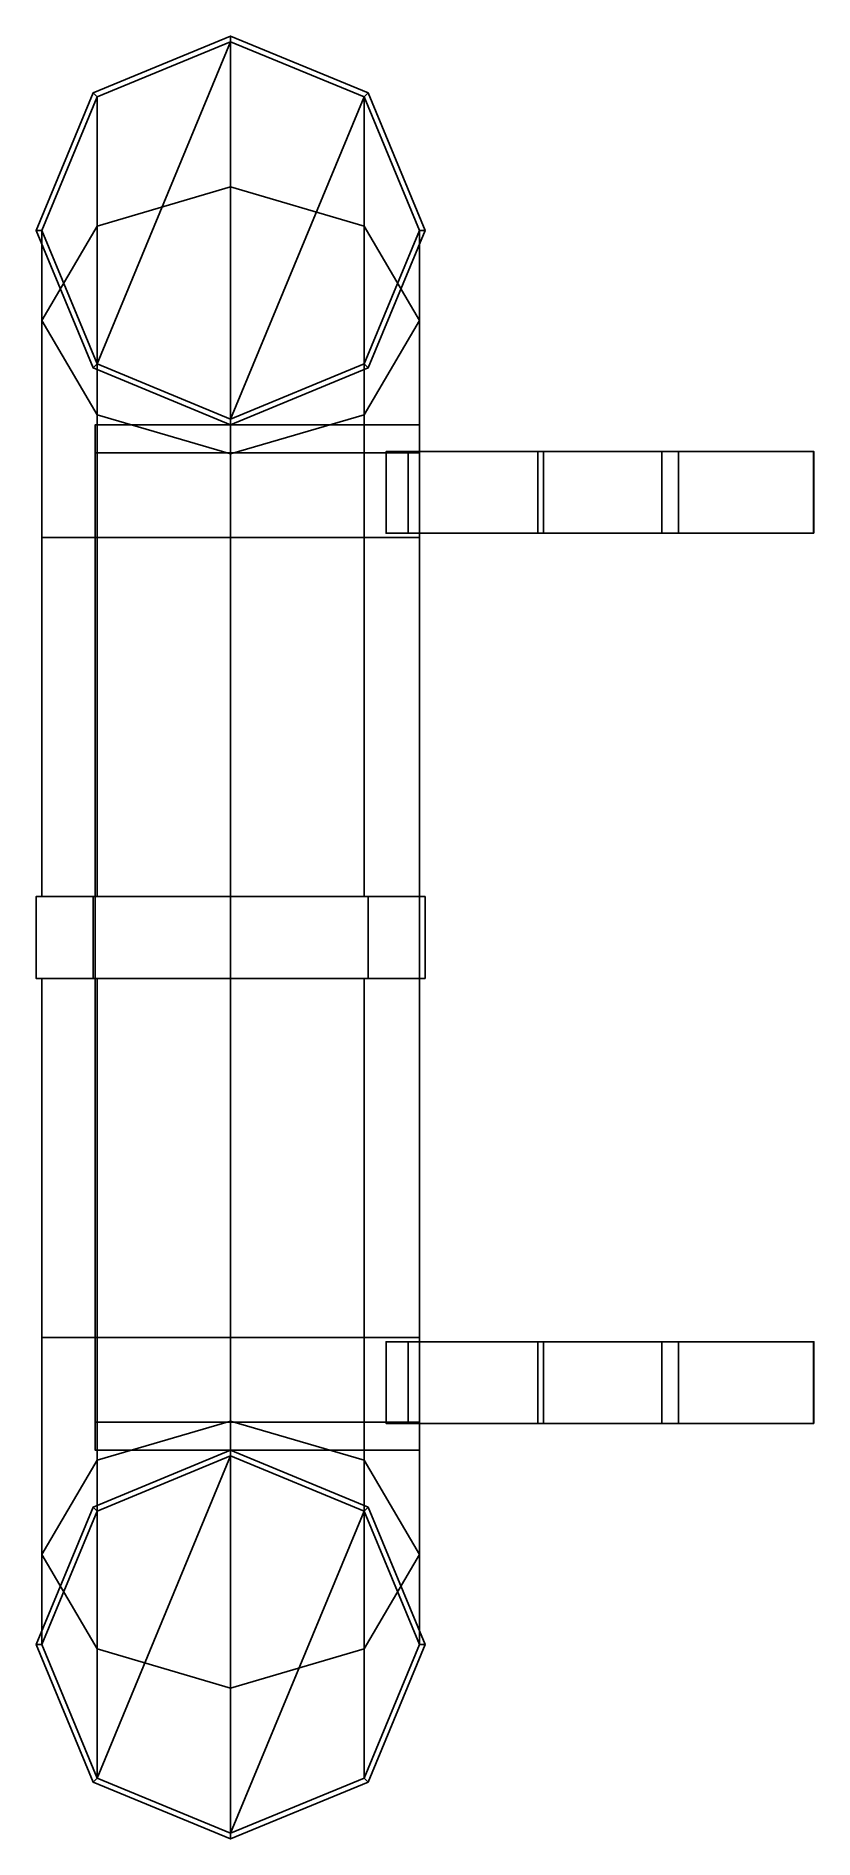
# Model space of a CAD drawing. Extents: x -0.69 to 2.07, y -3.2 to 3.2.
import ezdxf

# ---------------------------------------------------------------- set-up
doc = ezdxf.new("R2010")
doc.units = 0
doc.layers.get('0').update_dxf_attribs({"linetype": 'CONTINUOUS'})

msp = doc.modelspace()

# ---------------------------------------------------------------- linework, layer by layer
for points in [[(0, 3.2, -0.54), (-0.4879, 2.9979, -0.54), (-0.4738, 2.9838, -0.54), (0, 3.18, -0.54)], [(0, 3.2, -0.83), (-0.4879, 2.9979, -0.83), (-0.4879, 2.9979, -0.54), (0, 3.2, -0.54)], [(0.4879, 2.9979, -0.54), (0, 3.2, -0.54), (0, 3.18, -0.54), (0.4738, 2.9838, -0.54)], [(0.4879, 2.9979, -0.83), (0, 3.2, -0.83), (0, 3.2, -0.54), (0.4879, 2.9979, -0.54)], [(0, 3.18, -1.64), (-0.4738, 2.0362, -1.64), (-0.67, 2.51, -1.64), (-0.4738, 2.9838, -1.64)], [(0, 3.18, -0.54), (-0.4738, 2.9838, -0.54), (-0.4738, 2.9838, 1.44), (0, 3.18, 1.44)], [(0, 3.18, -1.64), (-0.4738, 2.9838, -1.64), (-0.4738, 2.9838, -0.83), (0, 3.18, -0.83)], [(-0.4738, 2.5257, 2.5457), (0, 2.6645, 2.6845), (0, 3.18, 1.44), (-0.4738, 2.9838, 1.44)], [(0.4738, 2.9838, -1.64), (0, 1.84, -1.64), (-0.4738, 2.0362, -1.64), (0, 3.18, -1.64)], [(0.4738, 2.9838, -0.54), (0, 3.18, -0.54), (0, 3.18, 1.44), (0.4738, 2.9838, 1.44)], [(0.4738, 2.9838, -1.64), (0, 3.18, -1.64), (0, 3.18, -0.83), (0.4738, 2.9838, -0.83)], [(0, 2.6645, 2.6845), (0.4738, 2.5257, 2.5457), (0.4738, 2.9838, 1.44), (0, 3.18, 1.44)], [(-0.4879, 2.9979, -0.83), (-0.69, 2.51, -0.83), (-0.69, 2.51, -0.54), (-0.4879, 2.9979, -0.54)], [(-0.4879, 2.9979, -0.54), (-0.69, 2.51, -0.54), (-0.67, 2.51, -0.54), (-0.4738, 2.9838, -0.54)], [(-0.4738, 2.9838, -0.54), (-0.67, 2.51, -0.54), (-0.67, 2.51, 1.44), (-0.4738, 2.9838, 1.44)], [(-0.4738, 2.9838, -1.64), (-0.67, 2.51, -1.64), (-0.67, 2.51, -0.83), (-0.4738, 2.9838, -0.83)], [(-0.67, 2.1907, 2.2107), (-0.4738, 2.5257, 2.5457), (-0.4738, 2.9838, 1.44), (-0.67, 2.51, 1.44)], [(0.67, 2.51, -1.64), (0.4738, 2.0362, -1.64), (0, 1.84, -1.64), (0.4738, 2.9838, -1.64)], [(0.69, 2.51, -0.54), (0.4879, 2.9979, -0.54), (0.4738, 2.9838, -0.54), (0.67, 2.51, -0.54)], [(0.67, 2.51, -0.54), (0.4738, 2.9838, -0.54), (0.4738, 2.9838, 1.44), (0.67, 2.51, 1.44)], [(0.67, 2.51, -1.64), (0.4738, 2.9838, -1.64), (0.4738, 2.9838, -0.83), (0.67, 2.51, -0.83)], [(0.4738, 2.5257, 2.5457), (0.67, 2.1907, 2.2107), (0.67, 2.51, 1.44), (0.4738, 2.9838, 1.44)], [(0.69, 2.51, -0.83), (0.4879, 2.9979, -0.83), (0.4879, 2.9979, -0.54), (0.69, 2.51, -0.54)], [(-0.4738, 1.42, 3.0038), (0, 1.42, 3.2), (0, 2.6645, 2.6845), (-0.4738, 2.5257, 2.5457)], [(0, 1.42, 3.2), (0.4738, 1.42, 3.0038), (0.4738, 2.5257, 2.5457), (0, 2.6645, 2.6845)], [(-0.69, 2.51, -0.83), (-0.4879, 2.0221, -0.83), (-0.4879, 2.0221, -0.54), (-0.69, 2.51, -0.54)], [(-0.69, 2.51, -0.54), (-0.4879, 2.0221, -0.54), (-0.4738, 2.0362, -0.54), (-0.67, 2.51, -0.54)], [(-0.67, 1.42, 2.53), (-0.4738, 1.42, 3.0038), (-0.4738, 2.5257, 2.5457), (-0.67, 2.1907, 2.2107)], [(-0.67, 2.51, -0.54), (-0.4738, 2.0362, -0.54), (-0.4738, 2.0362, 1.44), (-0.67, 2.51, 1.44)], [(-0.67, 2.51, -1.64), (-0.4738, 2.0362, -1.64), (-0.4738, 2.0362, -0.83), (-0.67, 2.51, -0.83)], [(-0.4738, 1.8557, 1.8757), (-0.67, 2.1907, 2.2107), (-0.67, 2.51, 1.44), (-0.4738, 2.0362, 1.44)], [(0.4738, 1.42, 3.0038), (0.67, 1.42, 2.53), (0.67, 2.1907, 2.2107), (0.4738, 2.5257, 2.5457)], [(0.4738, 2.0362, -0.54), (0.67, 2.51, -0.54), (0.67, 2.51, 1.44), (0.4738, 2.0362, 1.44)], [(0.4738, 2.0362, -1.64), (0.67, 2.51, -1.64), (0.67, 2.51, -0.83), (0.4738, 2.0362, -0.83)], [(0.4879, 2.0221, -0.54), (0.69, 2.51, -0.54), (0.67, 2.51, -0.54), (0.4738, 2.0362, -0.54)], [(0.67, 2.1907, 2.2107), (0.4738, 1.8557, 1.8757), (0.4738, 2.0362, 1.44), (0.67, 2.51, 1.44)], [(0.4879, 2.0221, -0.83), (0.69, 2.51, -0.83), (0.69, 2.51, -0.54), (0.4879, 2.0221, -0.54)], [(-0.4738, 1.42, 2.0562), (-0.67, 1.42, 2.53), (-0.67, 2.1907, 2.2107), (-0.4738, 1.8557, 1.8757)], [(0.67, 1.42, 2.53), (0.4738, 1.42, 2.0562), (0.4738, 1.8557, 1.8757), (0.67, 2.1907, 2.2107)], [(-0.4879, 2.0221, -0.54), (0, 1.82, -0.54), (0, 1.84, -0.54), (-0.4738, 2.0362, -0.54)], [(-0.4879, 2.0221, -0.83), (0, 1.82, -0.83), (0, 1.82, -0.54), (-0.4879, 2.0221, -0.54)], [(-0.4738, 2.0362, -0.54), (0, 1.84, -0.54), (0, 1.84, 1.44), (-0.4738, 2.0362, 1.44)], [(-0.4738, 2.0362, -1.64), (0, 1.84, -1.64), (0, 1.84, -0.83), (-0.4738, 2.0362, -0.83)], [(0, 1.717, 1.737), (-0.4738, 1.8557, 1.8757), (-0.4738, 2.0362, 1.44), (0, 1.84, 1.44)], [(0, 1.84, -0.54), (0.4738, 2.0362, -0.54), (0.4738, 2.0362, 1.44), (0, 1.84, 1.44)], [(0, 1.84, -1.64), (0.4738, 2.0362, -1.64), (0.4738, 2.0362, -0.83), (0, 1.84, -0.83)], [(0, 1.82, -0.54), (0.4879, 2.0221, -0.54), (0.4738, 2.0362, -0.54), (0, 1.84, -0.54)], [(0.4738, 1.8557, 1.8757), (0, 1.717, 1.737), (0, 1.84, 1.44), (0.4738, 2.0362, 1.44)], [(0, 1.82, -0.83), (0.4879, 2.0221, -0.83), (0.4879, 2.0221, -0.54), (0, 1.82, -0.54)], [(-0.48, 1.72, -1.79), (-0.48, -1.72, -1.79), (-0.48, -1.82, -1.65), (-0.48, 1.82, -1.65)], [(-0.48, 1.82, -1.65), (-0.48, -1.82, -1.65), (-0.48, -1.82, 1.44), (-0.48, 1.82, 1.44)], [(-0.48, 1.82, 1.44), (-0.48, -1.82, 1.44), (-0.48, -1.42, 1.84), (-0.48, 1.42, 1.84)], [(-0.48, 1.72, -1.79), (-0.48, 1.82, -1.65), (0.67, 1.82, -1.65), (0.67, 1.72, -1.79)], [(-0.48, 1.82, -1.65), (-0.48, 1.82, 1.44), (0.67, 1.82, 1.44), (0.67, 1.82, -1.65)], [(-0.48, 1.82, 1.44), (-0.48, 1.42, 1.84), (0.67, 1.42, 1.84), (0.67, 1.82, 1.44)], [(0, 1.42, 1.86), (-0.4738, 1.42, 2.0562), (-0.4738, 1.8557, 1.8757), (0, 1.717, 1.737)], [(0.4738, 1.42, 2.0562), (0, 1.42, 1.86), (0, 1.717, 1.737), (0.4738, 1.8557, 1.8757)], [(-0.48, -1.72, -1.79), (-0.48, 1.72, -1.79), (0.67, 1.72, -1.79), (0.67, -1.72, -1.79)], [(1.09, 1.725, 3.22), (0.5521, 1.725, 2.87), (0.5521, 1.435, 2.87), (1.09, 1.435, 3.22)], [(0.63, 1.725, -1.56), (1.11, 1.725, -2.14), (1.11, 1.435, -2.14), (0.63, 1.435, -1.56)], [(1.09, 1.435, 3.22), (1.53, 1.435, 3.22), (1.53, 1.725, 3.22), (1.09, 1.725, 3.22)], [(1.59, 1.435, -2.14), (1.11, 1.435, -2.14), (1.11, 1.725, -2.14), (1.59, 1.725, -2.14)], [(1.53, 1.435, 3.22), (2.0679, 1.435, 2.87), (2.0679, 1.725, 2.87), (1.53, 1.725, 3.22)], [(2.07, 1.435, -1.56), (1.59, 1.435, -2.14), (1.59, 1.725, -2.14), (2.07, 1.725, -1.56)], [(2.07, 1.435, 2.87), (2.07, 1.435, -1.56), (2.07, 1.725, -1.56), (2.07, 1.725, 2.87)], [(-0.67, 1.42, 2.53), (-0.4738, 1.42, 2.0562), (-0.4738, 0.145, 2.0562), (-0.67, 0.145, 2.53)], [(-0.4738, 1.42, 3.0038), (-0.67, 1.42, 2.53), (-0.67, 0.145, 2.53), (-0.4738, 0.145, 3.0038)], [(-0.48, 1.42, 1.84), (-0.48, -1.42, 1.84), (0.67, -1.42, 1.84), (0.67, 1.42, 1.84)], [(0, 1.42, 3.2), (-0.4738, 1.42, 3.0038), (-0.4738, 0.145, 3.0038), (0, 0.145, 3.2)], [(-0.4738, 1.42, 2.0562), (0, 1.42, 1.86), (0, 0.145, 1.86), (-0.4738, 0.145, 2.0562)], [(0.4738, 1.42, 3.0038), (0, 1.42, 3.2), (0, 0.145, 3.2), (0.4738, 0.145, 3.0038)], [(0, 1.42, 1.86), (0.4738, 1.42, 2.0562), (0.4738, 0.145, 2.0562), (0, 0.145, 1.86)], [(0.67, 1.42, 2.53), (0.4738, 1.42, 3.0038), (0.4738, 0.145, 3.0038), (0.67, 0.145, 2.53)], [(0.4738, 1.42, 2.0562), (0.67, 1.42, 2.53), (0.67, 0.145, 2.53), (0.4738, 0.145, 2.0562)], [(-0.69, -0.145, 2.53), (-0.4879, -0.145, 3.0179), (-0.4879, 0.145, 3.0179), (-0.69, 0.145, 2.53)], [(-0.4879, -0.145, 2.0421), (-0.69, -0.145, 2.53), (-0.69, 0.145, 2.53), (-0.4879, 0.145, 2.0421)], [(-0.69, 0.145, 2.53), (-0.4879, 0.145, 3.0179), (-0.4738, 0.145, 3.0038), (-0.67, 0.145, 2.53)], [(-0.4879, 0.145, 2.0421), (-0.69, 0.145, 2.53), (-0.67, 0.145, 2.53), (-0.4738, 0.145, 2.0562)], [(-0.4879, 0.145, 3.0179), (0, 0.145, 3.22), (0, 0.145, 3.2), (-0.4738, 0.145, 3.0038)], [(-0.4879, -0.145, 3.0179), (0, -0.145, 3.22), (0, 0.145, 3.22), (-0.4879, 0.145, 3.0179)], [(0, -0.145, 1.84), (-0.4879, -0.145, 2.0421), (-0.4879, 0.145, 2.0421), (0, 0.145, 1.84)], [(0, 0.145, 1.84), (-0.4879, 0.145, 2.0421), (-0.4738, 0.145, 2.0562), (0, 0.145, 1.86)], [(0, 0.145, 3.22), (0.4879, 0.145, 3.0179), (0.4738, 0.145, 3.0038), (0, 0.145, 3.2)], [(0, -0.145, 3.22), (0.4879, -0.145, 3.0179), (0.4879, 0.145, 3.0179), (0, 0.145, 3.22)], [(0.4879, -0.145, 2.0421), (0, -0.145, 1.84), (0, 0.145, 1.84), (0.4879, 0.145, 2.0421)], [(0.4879, 0.145, 2.0421), (0, 0.145, 1.84), (0, 0.145, 1.86), (0.4738, 0.145, 2.0562)], [(0.69, 0.145, 2.53), (0.4879, 0.145, 2.0421), (0.4738, 0.145, 2.0562), (0.67, 0.145, 2.53)], [(0.4879, 0.145, 3.0179), (0.69, 0.145, 2.53), (0.67, 0.145, 2.53), (0.4738, 0.145, 3.0038)], [(0.4879, -0.145, 3.0179), (0.69, -0.145, 2.53), (0.69, 0.145, 2.53), (0.4879, 0.145, 3.0179)], [(0.69, -0.145, 2.53), (0.4879, -0.145, 2.0421), (0.4879, 0.145, 2.0421), (0.69, 0.145, 2.53)], [(-0.4879, -0.145, 3.0179), (-0.69, -0.145, 2.53), (-0.67, -0.145, 2.53), (-0.4738, -0.145, 3.0038)], [(-0.69, -0.145, 2.53), (-0.4879, -0.145, 2.0421), (-0.4738, -0.145, 2.0562), (-0.67, -0.145, 2.53)], [(-0.4738, -1.42, 2.0562), (-0.67, -1.42, 2.53), (-0.67, -0.145, 2.53), (-0.4738, -0.145, 2.0562)], [(-0.67, -1.42, 2.53), (-0.4738, -1.42, 3.0038), (-0.4738, -0.145, 3.0038), (-0.67, -0.145, 2.53)], [(0, -0.145, 3.22), (-0.4879, -0.145, 3.0179), (-0.4738, -0.145, 3.0038), (0, -0.145, 3.2)], [(-0.4879, -0.145, 2.0421), (0, -0.145, 1.84), (0, -0.145, 1.86), (-0.4738, -0.145, 2.0562)], [(0, -1.42, 1.86), (-0.4738, -1.42, 2.0562), (-0.4738, -0.145, 2.0562), (0, -0.145, 1.86)], [(-0.4738, -1.42, 3.0038), (0, -1.42, 3.2), (0, -0.145, 3.2), (-0.4738, -0.145, 3.0038)], [(0.4738, -1.42, 2.0562), (0, -1.42, 1.86), (0, -0.145, 1.86), (0.4738, -0.145, 2.0562)], [(0, -1.42, 3.2), (0.4738, -1.42, 3.0038), (0.4738, -0.145, 3.0038), (0, -0.145, 3.2)], [(0.4879, -0.145, 3.0179), (0, -0.145, 3.22), (0, -0.145, 3.2), (0.4738, -0.145, 3.0038)], [(0, -0.145, 1.84), (0.4879, -0.145, 2.0421), (0.4738, -0.145, 2.0562), (0, -0.145, 1.86)], [(0.67, -1.42, 2.53), (0.4738, -1.42, 2.0562), (0.4738, -0.145, 2.0562), (0.67, -0.145, 2.53)], [(0.4738, -1.42, 3.0038), (0.67, -1.42, 2.53), (0.67, -0.145, 2.53), (0.4738, -0.145, 3.0038)], [(0.69, -0.145, 2.53), (0.4879, -0.145, 3.0179), (0.4738, -0.145, 3.0038), (0.67, -0.145, 2.53)], [(0.4879, -0.145, 2.0421), (0.69, -0.145, 2.53), (0.67, -0.145, 2.53), (0.4738, -0.145, 2.0562)], [(-0.67, -1.42, 2.53), (-0.4738, -1.42, 2.0562), (-0.4738, -1.8557, 1.8757), (-0.67, -2.1907, 2.2107)], [(-0.4738, -1.42, 3.0038), (-0.67, -1.42, 2.53), (-0.67, -2.1907, 2.2107), (-0.4738, -2.5257, 2.5457)], [(-0.48, -1.42, 1.84), (-0.48, -1.82, 1.44), (0.67, -1.82, 1.44), (0.67, -1.42, 1.84)], [(-0.4738, -1.42, 2.0562), (0, -1.42, 1.86), (0, -1.717, 1.737), (-0.4738, -1.8557, 1.8757)], [(0, -1.42, 3.2), (-0.4738, -1.42, 3.0038), (-0.4738, -2.5257, 2.5457), (0, -2.6645, 2.6845)], [(0, -1.42, 1.86), (0.4738, -1.42, 2.0562), (0.4738, -1.8557, 1.8757), (0, -1.717, 1.737)], [(0.4738, -1.42, 3.0038), (0, -1.42, 3.2), (0, -2.6645, 2.6845), (0.4738, -2.5257, 2.5457)], [(0.4738, -1.42, 2.0562), (0.67, -1.42, 2.53), (0.67, -2.1907, 2.2107), (0.4738, -1.8557, 1.8757)], [(0.67, -1.42, 2.53), (0.4738, -1.42, 3.0038), (0.4738, -2.5257, 2.5457), (0.67, -2.1907, 2.2107)], [(1.09, -1.435, 3.22), (0.5521, -1.435, 2.87), (0.5521, -1.725, 2.87), (1.09, -1.725, 3.22)], [(0.63, -1.435, -1.56), (1.11, -1.435, -2.14), (1.11, -1.725, -2.14), (0.63, -1.725, -1.56)], [(1.09, -1.725, 3.22), (1.53, -1.725, 3.22), (1.53, -1.435, 3.22), (1.09, -1.435, 3.22)], [(1.59, -1.725, -2.14), (1.11, -1.725, -2.14), (1.11, -1.435, -2.14), (1.59, -1.435, -2.14)], [(1.53, -1.725, 3.22), (2.0679, -1.725, 2.87), (2.0679, -1.435, 2.87), (1.53, -1.435, 3.22)], [(2.07, -1.725, -1.56), (1.59, -1.725, -2.14), (1.59, -1.435, -2.14), (2.07, -1.435, -1.56)], [(2.07, -1.725, 2.87), (2.07, -1.725, -1.56), (2.07, -1.435, -1.56), (2.07, -1.435, 2.87)], [(-0.48, -1.82, -1.65), (-0.48, -1.72, -1.79), (0.67, -1.72, -1.79), (0.67, -1.82, -1.65)], [(-0.4738, -1.8557, 1.8757), (0, -1.717, 1.737), (0, -1.84, 1.44), (-0.4738, -2.0362, 1.44)], [(0, -1.717, 1.737), (0.4738, -1.8557, 1.8757), (0.4738, -2.0362, 1.44), (0, -1.84, 1.44)], [(0, -1.84, -1.64), (-0.4738, -2.9838, -1.64), (-0.67, -2.51, -1.64), (-0.4738, -2.0362, -1.64)], [(-0.67, -2.1907, 2.2107), (-0.4738, -1.8557, 1.8757), (-0.4738, -2.0362, 1.44), (-0.67, -2.51, 1.44)], [(0, -1.82, -0.83), (-0.4879, -2.0221, -0.83), (-0.4879, -2.0221, -0.54), (0, -1.82, -0.54)], [(0, -1.82, -0.54), (-0.4879, -2.0221, -0.54), (-0.4738, -2.0362, -0.54), (0, -1.84, -0.54)], [(-0.48, -1.82, 1.44), (-0.48, -1.82, -1.65), (0.67, -1.82, -1.65), (0.67, -1.82, 1.44)], [(0, -1.84, -1.64), (-0.4738, -2.0362, -1.64), (-0.4738, -2.0362, -0.83), (0, -1.84, -0.83)], [(0, -1.84, -0.54), (-0.4738, -2.0362, -0.54), (-0.4738, -2.0362, 1.44), (0, -1.84, 1.44)], [(0.4738, -2.0362, -1.64), (0, -3.18, -1.64), (-0.4738, -2.9838, -1.64), (0, -1.84, -1.64)], [(0.4879, -2.0221, -0.83), (0, -1.82, -0.83), (0, -1.82, -0.54), (0.4879, -2.0221, -0.54)], [(0.4879, -2.0221, -0.54), (0, -1.82, -0.54), (0, -1.84, -0.54), (0.4738, -2.0362, -0.54)], [(0.4738, -2.0362, -1.64), (0, -1.84, -1.64), (0, -1.84, -0.83), (0.4738, -2.0362, -0.83)], [(0.4738, -2.0362, -0.54), (0, -1.84, -0.54), (0, -1.84, 1.44), (0.4738, -2.0362, 1.44)], [(0.4738, -1.8557, 1.8757), (0.67, -2.1907, 2.2107), (0.67, -2.51, 1.44), (0.4738, -2.0362, 1.44)], [(-0.4879, -2.0221, -0.83), (-0.69, -2.51, -0.83), (-0.69, -2.51, -0.54), (-0.4879, -2.0221, -0.54)], [(-0.4879, -2.0221, -0.54), (-0.69, -2.51, -0.54), (-0.67, -2.51, -0.54), (-0.4738, -2.0362, -0.54)], [(-0.4738, -2.0362, -1.64), (-0.67, -2.51, -1.64), (-0.67, -2.51, -0.83), (-0.4738, -2.0362, -0.83)], [(-0.4738, -2.0362, -0.54), (-0.67, -2.51, -0.54), (-0.67, -2.51, 1.44), (-0.4738, -2.0362, 1.44)], [(0.67, -2.51, -1.64), (0.4738, -2.9838, -1.64), (0, -3.18, -1.64), (0.4738, -2.0362, -1.64)], [(0.69, -2.51, -0.54), (0.4879, -2.0221, -0.54), (0.4738, -2.0362, -0.54), (0.67, -2.51, -0.54)], [(0.67, -2.51, -1.64), (0.4738, -2.0362, -1.64), (0.4738, -2.0362, -0.83), (0.67, -2.51, -0.83)], [(0.67, -2.51, -0.54), (0.4738, -2.0362, -0.54), (0.4738, -2.0362, 1.44), (0.67, -2.51, 1.44)], [(0.69, -2.51, -0.83), (0.4879, -2.0221, -0.83), (0.4879, -2.0221, -0.54), (0.69, -2.51, -0.54)], [(-0.4738, -2.5257, 2.5457), (-0.67, -2.1907, 2.2107), (-0.67, -2.51, 1.44), (-0.4738, -2.9838, 1.44)], [(0.67, -2.1907, 2.2107), (0.4738, -2.5257, 2.5457), (0.4738, -2.9838, 1.44), (0.67, -2.51, 1.44)], [(-0.69, -2.51, -0.83), (-0.4879, -2.9979, -0.83), (-0.4879, -2.9979, -0.54), (-0.69, -2.51, -0.54)], [(-0.69, -2.51, -0.54), (-0.4879, -2.9979, -0.54), (-0.4738, -2.9838, -0.54), (-0.67, -2.51, -0.54)], [(-0.67, -2.51, -1.64), (-0.4738, -2.9838, -1.64), (-0.4738, -2.9838, -0.83), (-0.67, -2.51, -0.83)], [(-0.67, -2.51, -0.54), (-0.4738, -2.9838, -0.54), (-0.4738, -2.9838, 1.44), (-0.67, -2.51, 1.44)], [(0, -2.6645, 2.6845), (-0.4738, -2.5257, 2.5457), (-0.4738, -2.9838, 1.44), (0, -3.18, 1.44)], [(0.4738, -2.5257, 2.5457), (0, -2.6645, 2.6845), (0, -3.18, 1.44), (0.4738, -2.9838, 1.44)], [(0.4738, -2.9838, -1.64), (0.67, -2.51, -1.64), (0.67, -2.51, -0.83), (0.4738, -2.9838, -0.83)], [(0.4738, -2.9838, -0.54), (0.67, -2.51, -0.54), (0.67, -2.51, 1.44), (0.4738, -2.9838, 1.44)], [(0.4879, -2.9979, -0.54), (0.69, -2.51, -0.54), (0.67, -2.51, -0.54), (0.4738, -2.9838, -0.54)], [(0.4879, -2.9979, -0.83), (0.69, -2.51, -0.83), (0.69, -2.51, -0.54), (0.4879, -2.9979, -0.54)], [(-0.4879, -2.9979, -0.54), (0, -3.2, -0.54), (0, -3.18, -0.54), (-0.4738, -2.9838, -0.54)], [(-0.4879, -2.9979, -0.83), (0, -3.2, -0.83), (0, -3.2, -0.54), (-0.4879, -2.9979, -0.54)], [(-0.4738, -2.9838, -1.64), (0, -3.18, -1.64), (0, -3.18, -0.83), (-0.4738, -2.9838, -0.83)], [(-0.4738, -2.9838, -0.54), (0, -3.18, -0.54), (0, -3.18, 1.44), (-0.4738, -2.9838, 1.44)], [(0, -3.18, -1.64), (0.4738, -2.9838, -1.64), (0.4738, -2.9838, -0.83), (0, -3.18, -0.83)], [(0, -3.18, -0.54), (0.4738, -2.9838, -0.54), (0.4738, -2.9838, 1.44), (0, -3.18, 1.44)], [(0, -3.2, -0.54), (0.4879, -2.9979, -0.54), (0.4738, -2.9838, -0.54), (0, -3.18, -0.54)], [(0, -3.2, -0.83), (0.4879, -2.9979, -0.83), (0.4879, -2.9979, -0.54), (0, -3.2, -0.54)]]:
    msp.add_3dface(points)

doc.saveas('drawing.dxf')
